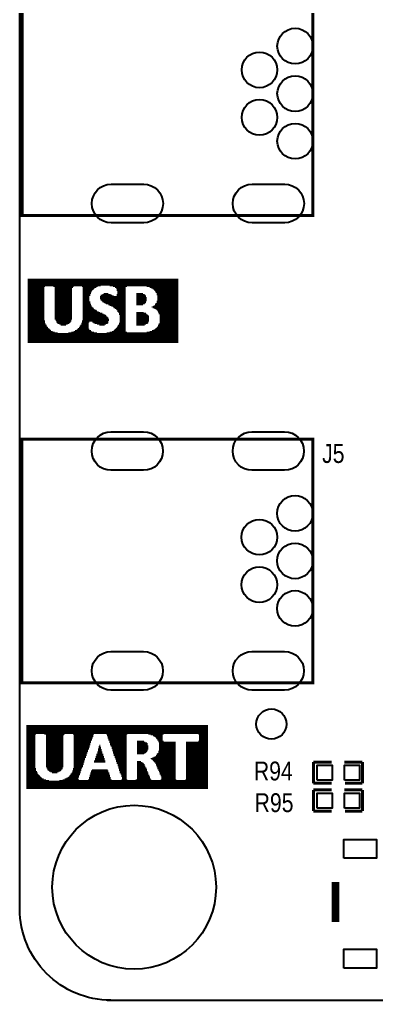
# Model space of a CAD drawing. Extents: x -16 to 114, y 9 to 99.
# Drawn here: x -16.2 to -4.18, y 9.2 to 42.22 of the extents above; entities that cross this region are included whole.
import ezdxf

# ---------------------------------------------------------------- set-up
doc = ezdxf.new("R2010")
doc.units = 0
for name, color, linetype in [('BG_OUTLINE', 7, 'CONTINUOUS'), ('MA_PEN3', 231, 'CONTINUOUS'), ('PG_SILKSCREEN_TOP', 120, 'CONTINUOUS'), ('PIN_TOP', 92, 'CONTINUOUS'), ('RD_SILKSCREEN_TOP', 1, 'CONTINUOUS')]:
    doc.layers.add(name, color=color, linetype=linetype)

msp = doc.modelspace()

# ---------------------------------------------------------------- linework, layer by layer
at = {"layer": 'BG_OUTLINE'}
msp.add_lwpolyline([(-13.1341, 99.1898), (110.731, 99.1898, -0.414216), (113.7971, 96.1238), (113.7999, 12.1768), (113.7971, 12.2634, -0.414229), (110.731, 9.1973), (-13.2283, 9.1973), (-13.1267, 9.205, -0.414216), (-16.1928, 12.271), (-16.2001, 96.1238, -0.414209)], format="xyb", close=True, dxfattribs=at)
at = {"layer": 'MA_PEN3', "const_width": 0.0254}
for points in [[(-15.9288, 33.4797), (-10.8488, 33.4797)], [(-15.9288, 33.4543), (-10.8488, 33.4543)], [(-15.9288, 33.4289), (-10.8488, 33.4289)], [(-15.9288, 33.4035), (-10.8488, 33.4035)], [(-15.9288, 33.3781), (-10.8488, 33.3781)], [(-15.9288, 33.3527), (-10.8488, 33.3527)], [(-15.9288, 33.3273), (-10.8488, 33.3273)], [(-15.9288, 33.3019), (-10.8488, 33.3019)], [(-15.9288, 33.2765), (-10.8488, 33.2765)], [(-15.9288, 33.2511), (-13.465, 33.2511)], [(-15.9288, 33.2257), (-15.3446, 33.2257)], [(-15.9288, 33.2003), (-15.37, 33.2003)], [(-15.9288, 33.1749), (-15.37, 33.1749)], [(-15.9288, 33.1495), (-15.37, 33.1495)], [(-15.9288, 33.1241), (-15.37, 33.1241)], [(-15.9288, 33.0987), (-15.37, 33.0987)], [(-15.9288, 33.0733), (-15.37, 33.0733)], [(-15.9288, 33.0479), (-15.37, 33.0479)], [(-15.9288, 33.0225), (-15.37, 33.0225)], [(-15.0652, 33.2257), (-14.3794, 33.2257)], [(-15.0144, 33.2003), (-14.4048, 33.2003)], [(-15.0144, 33.1749), (-14.4302, 33.1749)], [(-15.0144, 33.1495), (-14.4302, 33.1495)], [(-15.0144, 33.1241), (-14.4302, 33.1241)], [(-15.0144, 33.0987), (-14.4302, 33.0987)], [(-15.0144, 33.0733), (-14.4302, 33.0733)], [(-15.0144, 33.0479), (-14.4302, 33.0479)], [(-15.0144, 33.0225), (-14.4302, 33.0225)], [(-14.1, 33.2257), (-13.5666, 33.2257)], [(-14.0746, 33.2003), (-13.6174, 33.2003)], [(-14.0746, 33.1749), (-13.6682, 33.1749)], [(-14.0746, 33.1495), (-13.6936, 33.1495)], [(-14.0746, 33.1241), (-13.719, 33.1241)], [(-14.0746, 33.0987), (-13.7444, 33.0987)], [(-14.0746, 33.0733), (-13.7698, 33.0733)], [(-14.0746, 33.0479), (-13.7698, 33.0479)], [(-14.0746, 33.0225), (-13.7952, 33.0225)], [(-13.1602, 33.2511), (-10.8488, 33.2511)], [(-13.0586, 33.2257), (-12.576, 33.2257)], [(-12.9824, 33.2003), (-12.6268, 33.2003)], [(-12.957, 33.1749), (-12.6268, 33.1749)], [(-12.9316, 33.1495), (-12.6268, 33.1495)], [(-12.9316, 33.1241), (-12.6268, 33.1241)], [(-12.9316, 33.0987), (-12.6268, 33.0987)], [(-12.9062, 33.0733), (-12.6268, 33.0733)], [(-12.9062, 33.0479), (-12.6268, 33.0479)], [(-12.9062, 33.0225), (-12.6268, 33.0225)], [(-11.9156, 33.2257), (-10.8488, 33.2257)], [(-11.814, 33.2003), (-10.8488, 33.2003)], [(-11.7632, 33.1749), (-10.8488, 33.1749)], [(-11.7124, 33.1495), (-10.8488, 33.1495)], [(-11.687, 33.1241), (-10.8488, 33.1241)], [(-11.6616, 33.0987), (-10.8488, 33.0987)], [(-11.6362, 33.0733), (-10.8488, 33.0733)], [(-11.6108, 33.0479), (-10.8488, 33.0479)], [(-11.6108, 33.0225), (-10.8488, 33.0225)], [(-15.9288, 32.9971), (-15.37, 32.9971)], [(-15.9288, 32.9717), (-15.37, 32.9717)], [(-15.9288, 32.9463), (-15.37, 32.9463)], [(-15.9288, 32.9209), (-15.37, 32.9209)], [(-15.9288, 32.8955), (-15.37, 32.8955)], [(-15.9288, 32.8701), (-15.37, 32.8701)], [(-15.9288, 32.8447), (-15.37, 32.8447)], [(-15.9288, 32.8193), (-15.37, 32.8193)], [(-15.9288, 32.7939), (-15.37, 32.7939)], [(-15.9288, 32.7685), (-15.37, 32.7685)], [(-15.9288, 32.7431), (-15.37, 32.7431)], [(-15.9288, 32.7177), (-15.37, 32.7177)], [(-15.9288, 32.6923), (-15.37, 32.6923)], [(-15.0144, 32.9971), (-14.4302, 32.9971)], [(-15.0144, 32.9717), (-14.4302, 32.9717)], [(-15.0144, 32.9463), (-14.4302, 32.9463)], [(-15.0144, 32.9209), (-14.4302, 32.9209)], [(-15.0144, 32.8955), (-14.4302, 32.8955)], [(-15.0144, 32.8701), (-14.4302, 32.8701)], [(-15.0144, 32.8447), (-14.4302, 32.8447)], [(-15.0144, 32.8193), (-14.4302, 32.8193)], [(-15.0144, 32.7939), (-14.4302, 32.7939)], [(-15.0144, 32.7685), (-14.4302, 32.7685)], [(-15.0144, 32.7431), (-14.4302, 32.7431)], [(-15.0144, 32.7177), (-14.4302, 32.7177)], [(-15.0144, 32.6923), (-14.4302, 32.6923)], [(-14.0746, 32.9971), (-13.7952, 32.9971)], [(-14.0746, 32.9717), (-13.8206, 32.9717)], [(-14.0746, 32.9463), (-13.8206, 32.9463)], [(-14.0746, 32.9209), (-13.8206, 32.9209)], [(-14.0746, 32.8955), (-13.846, 32.8955)], [(-14.0746, 32.8701), (-13.846, 32.8701)], [(-14.0746, 32.8447), (-13.846, 32.8447)], [(-14.0746, 32.8193), (-13.846, 32.8193)], [(-14.0746, 32.7939), (-13.846, 32.7939)], [(-14.0746, 32.7685), (-13.846, 32.7685)], [(-14.0746, 32.7431), (-13.846, 32.7431)], [(-14.0746, 32.7177), (-13.8206, 32.7177)], [(-14.0746, 32.6923), (-13.8206, 32.6923)], [(-13.4904, 32.8955), (-12.6268, 32.8955)], [(-13.4904, 32.8701), (-12.6268, 32.8701)], [(-13.4904, 32.8447), (-12.6268, 32.8447)], [(-13.4904, 32.8193), (-12.6268, 32.8193)], [(-13.465, 32.9463), (-13.084, 32.9463)], [(-13.465, 32.9209), (-13.0332, 32.9209)], [(-13.465, 32.7939), (-12.6268, 32.7939)], [(-13.465, 32.7685), (-12.6268, 32.7685)], [(-13.4396, 32.7431), (-12.6268, 32.7431)], [(-13.4142, 32.9717), (-13.1348, 32.9717)], [(-13.4142, 32.7177), (-12.6268, 32.7177)], [(-13.3634, 32.9971), (-13.211, 32.9971)], [(-13.3634, 32.6923), (-12.6268, 32.6923)], [(-12.9316, 32.9717), (-12.6268, 32.9717)], [(-12.9316, 32.9463), (-12.6268, 32.9463)], [(-12.9316, 32.9209), (-12.6268, 32.9209)], [(-12.9062, 32.9971), (-12.6268, 32.9971)], [(-12.2712, 32.9971), (-12.0426, 32.9971)], [(-12.2712, 32.9717), (-11.9918, 32.9717)], [(-12.2712, 32.9463), (-11.9664, 32.9463)], [(-12.2712, 32.9209), (-11.941, 32.9209)], [(-12.2712, 32.8955), (-11.941, 32.8955)], [(-12.2712, 32.8701), (-11.9156, 32.8701)], [(-12.2712, 32.8447), (-11.9156, 32.8447)], [(-12.2712, 32.8193), (-11.9156, 32.8193)], [(-12.2712, 32.7939), (-11.9156, 32.7939)], [(-12.2712, 32.7685), (-11.9156, 32.7685)], [(-12.2712, 32.7431), (-11.9156, 32.7431)], [(-12.2712, 32.7177), (-11.941, 32.7177)], [(-12.2712, 32.6923), (-11.941, 32.6923)], [(-11.5854, 32.9971), (-10.8488, 32.9971)], [(-11.5854, 32.9717), (-10.8488, 32.9717)], [(-11.5854, 32.9463), (-10.8488, 32.9463)], [(-11.5854, 32.7431), (-10.8488, 32.7431)], [(-11.5854, 32.7177), (-10.8488, 32.7177)], [(-11.5854, 32.6923), (-10.8488, 32.6923)], [(-11.56, 32.9209), (-10.8488, 32.9209)], [(-11.56, 32.8955), (-10.8488, 32.8955)], [(-11.56, 32.8701), (-10.8488, 32.8701)], [(-11.56, 32.8447), (-10.8488, 32.8447)], [(-11.56, 32.8193), (-10.8488, 32.8193)], [(-11.56, 32.7939), (-10.8488, 32.7939)], [(-11.56, 32.7685), (-10.8488, 32.7685)], [(-15.9288, 32.6669), (-15.37, 32.6669)], [(-15.9288, 32.6415), (-15.37, 32.6415)], [(-15.9288, 32.6161), (-15.37, 32.6161)], [(-15.9288, 32.5907), (-15.37, 32.5907)], [(-15.9288, 32.5653), (-15.37, 32.5653)], [(-15.9288, 32.5399), (-15.37, 32.5399)], [(-15.9288, 32.5145), (-15.37, 32.5145)], [(-15.9288, 32.4891), (-15.37, 32.4891)], [(-15.9288, 32.4637), (-15.37, 32.4637)], [(-15.9288, 32.4383), (-15.37, 32.4383)], [(-15.9288, 32.4129), (-15.37, 32.4129)], [(-15.9288, 32.3875), (-15.37, 32.3875)], [(-15.9288, 32.3621), (-15.37, 32.3621)], [(-15.0144, 32.6669), (-14.4302, 32.6669)], [(-15.0144, 32.6415), (-14.4302, 32.6415)], [(-15.0144, 32.6161), (-14.4302, 32.6161)], [(-15.0144, 32.5907), (-14.4302, 32.5907)], [(-15.0144, 32.5653), (-14.4302, 32.5653)], [(-15.0144, 32.5399), (-14.4302, 32.5399)], [(-15.0144, 32.5145), (-14.4302, 32.5145)], [(-15.0144, 32.4891), (-14.4302, 32.4891)], [(-15.0144, 32.4637), (-14.4302, 32.4637)], [(-15.0144, 32.4383), (-14.4302, 32.4383)], [(-15.0144, 32.4129), (-14.4302, 32.4129)], [(-15.0144, 32.3875), (-14.4302, 32.3875)], [(-15.0144, 32.3621), (-14.4302, 32.3621)], [(-14.0746, 32.6669), (-13.8206, 32.6669)], [(-14.0746, 32.6415), (-13.7952, 32.6415)], [(-14.0746, 32.6161), (-13.7952, 32.6161)], [(-14.0746, 32.5907), (-13.7698, 32.5907)], [(-14.0746, 32.5653), (-13.7698, 32.5653)], [(-14.0746, 32.5399), (-13.7444, 32.5399)], [(-14.0746, 32.5145), (-13.719, 32.5145)], [(-14.0746, 32.4891), (-13.6936, 32.4891)], [(-14.0746, 32.4637), (-13.6682, 32.4637)], [(-14.0746, 32.4383), (-13.6174, 32.4383)], [(-14.0746, 32.4129), (-13.592, 32.4129)], [(-14.0746, 32.3875), (-13.5412, 32.3875)], [(-14.0746, 32.3621), (-13.4904, 32.3621)], [(-13.338, 32.6669), (-12.6268, 32.6669)], [(-13.2872, 32.6415), (-12.6268, 32.6415)], [(-13.211, 32.6161), (-12.6268, 32.6161)], [(-13.1602, 32.5907), (-12.6268, 32.5907)], [(-13.1094, 32.5653), (-12.6268, 32.5653)], [(-13.0586, 32.5399), (-12.6268, 32.5399)], [(-13.0332, 32.5145), (-12.6268, 32.5145)], [(-12.9824, 32.4891), (-12.6268, 32.4891)], [(-12.957, 32.4637), (-12.6268, 32.4637)], [(-12.9316, 32.4383), (-12.6268, 32.4383)], [(-12.9062, 32.4129), (-12.6268, 32.4129)], [(-12.9062, 32.3875), (-12.6268, 32.3875)], [(-12.8808, 32.3621), (-12.6268, 32.3621)], [(-12.2712, 32.6669), (-11.9664, 32.6669)], [(-12.2712, 32.6415), (-11.9918, 32.6415)], [(-12.2712, 32.6161), (-12.0426, 32.6161)], [(-12.2712, 32.3621), (-12.0172, 32.3621)], [(-11.7632, 32.5399), (-10.8488, 32.5399)], [(-11.7124, 32.5653), (-10.8488, 32.5653)], [(-11.7124, 32.5145), (-10.8488, 32.5145)], [(-11.687, 32.5907), (-10.8488, 32.5907)], [(-11.6616, 32.4891), (-10.8488, 32.4891)], [(-11.6362, 32.6415), (-10.8488, 32.6415)], [(-11.6362, 32.6161), (-10.8488, 32.6161)], [(-11.6108, 32.6669), (-10.8488, 32.6669)], [(-11.6108, 32.4637), (-10.8488, 32.4637)], [(-11.5854, 32.4383), (-10.8488, 32.4383)], [(-11.56, 32.4129), (-10.8488, 32.4129)], [(-11.5346, 32.3875), (-10.8488, 32.3875)], [(-11.5346, 32.3621), (-10.8488, 32.3621)], [(-15.9288, 32.3367), (-15.37, 32.3367)], [(-15.9288, 32.3113), (-15.37, 32.3113)], [(-15.9288, 32.2859), (-15.37, 32.2859)], [(-15.9288, 32.2605), (-15.37, 32.2605)], [(-15.9288, 32.2351), (-15.37, 32.2351)], [(-15.9288, 32.2097), (-15.37, 32.2097)], [(-15.9288, 32.1843), (-15.37, 32.1843)], [(-15.9288, 32.1589), (-15.37, 32.1589)], [(-15.9288, 32.1335), (-15.37, 32.1335)], [(-15.9288, 32.1081), (-15.37, 32.1081)], [(-15.9288, 32.0827), (-15.3446, 32.0827)], [(-15.9288, 32.0573), (-15.3446, 32.0573)], [(-15.9288, 32.0319), (-15.3446, 32.0319)], [(-15.0144, 32.3367), (-14.4302, 32.3367)], [(-15.0144, 32.3113), (-14.4302, 32.3113)], [(-15.0144, 32.2859), (-14.4302, 32.2859)], [(-15.0144, 32.2605), (-14.4302, 32.2605)], [(-15.0144, 32.2351), (-14.4302, 32.2351)], [(-15.0144, 32.2097), (-14.4302, 32.2097)], [(-15.0144, 32.1843), (-14.4302, 32.1843)], [(-15.0144, 32.1589), (-14.4302, 32.1589)], [(-15.0144, 32.1335), (-14.4302, 32.1335)], [(-14.989, 32.1081), (-14.4556, 32.1081)], [(-14.989, 32.0827), (-14.4556, 32.0827)], [(-14.9636, 32.0573), (-14.4556, 32.0573)], [(-14.9636, 32.0319), (-14.481, 32.0319)], [(-14.1, 32.0827), (-13.1856, 32.0827)], [(-14.1, 32.0573), (-13.211, 32.0573)], [(-14.1, 32.0319), (-13.846, 32.0319)], [(-14.0746, 32.3367), (-13.4142, 32.3367)], [(-14.0746, 32.3113), (-13.3634, 32.3113)], [(-14.0746, 32.2859), (-13.3126, 32.2859)], [(-14.0746, 32.2605), (-13.2872, 32.2605)], [(-14.0746, 32.2351), (-13.2618, 32.2351)], [(-14.0746, 32.2097), (-13.2364, 32.2097)], [(-14.0746, 32.1843), (-13.211, 32.1843)], [(-14.0746, 32.1589), (-13.211, 32.1589)], [(-14.0746, 32.1335), (-13.1856, 32.1335)], [(-14.0746, 32.1081), (-13.1856, 32.1081)], [(-13.7444, 32.0319), (-13.211, 32.0319)], [(-12.8554, 32.3367), (-12.6268, 32.3367)], [(-12.8554, 32.3113), (-12.6268, 32.3113)], [(-12.8554, 32.2859), (-12.6268, 32.2859)], [(-12.83, 32.2605), (-12.6268, 32.2605)], [(-12.83, 32.2351), (-12.6268, 32.2351)], [(-12.83, 32.2097), (-12.6268, 32.2097)], [(-12.83, 32.1843), (-12.6268, 32.1843)], [(-12.83, 32.1589), (-12.6268, 32.1589)], [(-12.83, 32.1335), (-12.6268, 32.1335)], [(-12.83, 32.1081), (-12.6268, 32.1081)], [(-12.83, 32.0827), (-12.6268, 32.0827)], [(-12.83, 32.0573), (-12.6268, 32.0573)], [(-12.83, 32.0319), (-12.6268, 32.0319)], [(-12.2712, 32.3367), (-11.941, 32.3367)], [(-12.2712, 32.3113), (-11.9156, 32.3113)], [(-12.2712, 32.2859), (-11.8902, 32.2859)], [(-12.2712, 32.2605), (-11.8648, 32.2605)], [(-12.2712, 32.2351), (-11.8394, 32.2351)], [(-12.2712, 32.2097), (-11.8394, 32.2097)], [(-12.2712, 32.1843), (-11.8394, 32.1843)], [(-12.2712, 32.1589), (-11.8394, 32.1589)], [(-12.2712, 32.1335), (-11.8394, 32.1335)], [(-12.2712, 32.1081), (-11.8394, 32.1081)], [(-12.2712, 32.0827), (-11.8394, 32.0827)], [(-12.2712, 32.0573), (-11.8394, 32.0573)], [(-12.2712, 32.0319), (-11.8648, 32.0319)], [(-11.5092, 32.3367), (-10.8488, 32.3367)], [(-11.5092, 32.3113), (-10.8488, 32.3113)], [(-11.4838, 32.2859), (-10.8488, 32.2859)], [(-11.4838, 32.2605), (-10.8488, 32.2605)], [(-11.4838, 32.2351), (-10.8488, 32.2351)], [(-11.4838, 32.2097), (-10.8488, 32.2097)], [(-11.4838, 32.1843), (-10.8488, 32.1843)], [(-11.4838, 32.1589), (-10.8488, 32.1589)], [(-11.4838, 32.1335), (-10.8488, 32.1335)], [(-11.4838, 32.1081), (-10.8488, 32.1081)], [(-11.4838, 32.0827), (-10.8488, 32.0827)], [(-11.4838, 32.0573), (-10.8488, 32.0573)], [(-11.4838, 32.0319), (-10.8488, 32.0319)], [(-15.9288, 32.0065), (-15.3446, 32.0065)], [(-15.9288, 31.9811), (-15.3192, 31.9811)], [(-15.9288, 31.9557), (-15.3192, 31.9557)], [(-15.9288, 31.9303), (-15.2938, 31.9303)], [(-15.9288, 31.9049), (-15.2938, 31.9049)], [(-15.9288, 31.8795), (-15.2684, 31.8795)], [(-15.9288, 31.8541), (-15.243, 31.8541)], [(-15.9288, 31.8287), (-15.2176, 31.8287)], [(-15.9288, 31.8033), (-15.1922, 31.8033)], [(-15.9288, 31.7779), (-15.1668, 31.7779)], [(-15.9288, 31.7525), (-15.1414, 31.7525)], [(-15.9288, 31.7271), (-15.0906, 31.7271)], [(-15.9288, 31.7017), (-15.0144, 31.7017)], [(-14.9382, 32.0065), (-14.5064, 32.0065)], [(-14.9128, 31.9811), (-14.5318, 31.9811)], [(-14.862, 31.9557), (-14.5826, 31.9557)], [(-14.8112, 31.9303), (-14.6334, 31.9303)], [(-14.4556, 31.7017), (-13.6936, 31.7017)], [(-14.3794, 31.7271), (-13.7698, 31.7271)], [(-14.3286, 31.7525), (-13.7952, 31.7525)], [(-14.2778, 31.7779), (-13.846, 31.7779)], [(-14.2524, 31.8033), (-13.846, 31.8033)], [(-14.227, 31.8287), (-13.8714, 31.8287)], [(-14.2016, 31.8541), (-13.8714, 31.8541)], [(-14.1762, 31.9049), (-13.8714, 31.9049)], [(-14.1762, 31.8795), (-13.8714, 31.8795)], [(-14.1508, 31.9303), (-13.8714, 31.9303)], [(-14.1254, 32.0065), (-13.8714, 32.0065)], [(-14.1254, 31.9811), (-13.8714, 31.9811)], [(-14.1254, 31.9557), (-13.8714, 31.9557)], [(-13.719, 32.0065), (-13.211, 32.0065)], [(-13.6682, 31.9811), (-13.2364, 31.9811)], [(-13.592, 31.9557), (-13.2872, 31.9557)], [(-13.5158, 31.9303), (-13.338, 31.9303)], [(-13.1602, 31.7017), (-12.576, 31.7017)], [(-13.084, 31.7271), (-12.6268, 31.7271)], [(-13.0332, 31.7525), (-12.6268, 31.7525)], [(-13.0078, 31.7779), (-12.6268, 31.7779)], [(-12.9824, 31.8033), (-12.6268, 31.8033)], [(-12.957, 31.8287), (-12.6268, 31.8287)], [(-12.9316, 31.8541), (-12.6268, 31.8541)], [(-12.9062, 31.9049), (-12.6268, 31.9049)], [(-12.9062, 31.8795), (-12.6268, 31.8795)], [(-12.8808, 31.9303), (-12.6268, 31.9303)], [(-12.8554, 32.0065), (-12.6268, 32.0065)], [(-12.8554, 31.9811), (-12.6268, 31.9811)], [(-12.8554, 31.9557), (-12.6268, 31.9557)], [(-12.2712, 32.0065), (-11.8648, 32.0065)], [(-12.2712, 31.9811), (-11.8902, 31.9811)], [(-12.2712, 31.9557), (-11.941, 31.9557)], [(-12.2712, 31.9303), (-11.9918, 31.9303)], [(-11.9156, 31.7017), (-10.8488, 31.7017)], [(-11.814, 31.7271), (-10.8488, 31.7271)], [(-11.7378, 31.7525), (-10.8488, 31.7525)], [(-11.687, 31.7779), (-10.8488, 31.7779)], [(-11.6362, 31.8033), (-10.8488, 31.8033)], [(-11.6108, 31.8287), (-10.8488, 31.8287)], [(-11.5854, 31.8541), (-10.8488, 31.8541)], [(-11.56, 31.8795), (-10.8488, 31.8795)], [(-11.5346, 31.9303), (-10.8488, 31.9303)], [(-11.5346, 31.9049), (-10.8488, 31.9049)], [(-11.5092, 31.9811), (-10.8488, 31.9811)], [(-11.5092, 31.9557), (-10.8488, 31.9557)], [(-11.4838, 32.0065), (-10.8488, 32.0065)], [(-15.9288, 31.6763), (-14.9128, 31.6763)], [(-15.9288, 31.6509), (-10.8488, 31.6509)], [(-15.9288, 31.6255), (-10.8488, 31.6255)], [(-15.9288, 31.6001), (-10.8488, 31.6001)], [(-15.9288, 31.5747), (-10.8488, 31.5747)], [(-15.9288, 31.5493), (-10.8488, 31.5493)], [(-15.9288, 31.5239), (-10.8488, 31.5239)], [(-15.9288, 31.4985), (-10.8488, 31.4985)], [(-15.9288, 31.4731), (-10.8488, 31.4731)], [(-15.9288, 31.4477), (-10.8488, 31.4477)], [(-15.9288, 31.4223), (-10.8488, 31.4223)], [(-15.9288, 31.3969), (-10.8488, 31.3969)], [(-15.9288, 31.3715), (-10.8488, 31.3715)], [(-14.5572, 31.6763), (-13.592, 31.6763)], [(-13.2618, 31.6763), (-10.8488, 31.6763)], [(-15.9288, 31.3461), (-10.8488, 31.3461)], [(-15.9738, 18.4592), (-9.8524, 18.4592)], [(-15.9738, 18.4338), (-9.8524, 18.4338)], [(-15.9738, 18.4084), (-9.8524, 18.4084)], [(-15.9738, 18.383), (-9.8524, 18.383)], [(-15.9738, 18.3576), (-9.8524, 18.3576)], [(-15.9738, 18.3322), (-9.8524, 18.3322)], [(-15.9738, 18.3068), (-9.8524, 18.3068)], [(-15.9738, 18.2814), (-9.8524, 18.2814)], [(-15.9738, 18.256), (-9.8524, 18.256)], [(-15.9738, 18.2306), (-9.8524, 18.2306)], [(-15.9738, 18.2052), (-9.8524, 18.2052)], [(-15.9738, 18.1798), (-9.8524, 18.1798)], [(-15.9738, 18.1544), (-15.6436, 18.1544)], [(-15.3642, 18.1544), (-14.6784, 18.1544)], [(-14.399, 18.1544), (-13.6878, 18.1544)], [(-13.2814, 18.1544), (-12.5702, 18.1544)], [(-11.859, 18.1544), (-11.351, 18.1544)], [(-10.1826, 18.1544), (-9.8524, 18.1544)], [(-15.9738, 18.129), (-15.669, 18.129)], [(-15.9738, 18.1036), (-15.669, 18.1036)], [(-15.9738, 18.0782), (-15.669, 18.0782)], [(-15.9738, 18.0528), (-15.669, 18.0528)], [(-15.9738, 18.0274), (-15.669, 18.0274)], [(-15.9738, 18.002), (-15.669, 18.002)], [(-15.9738, 17.9766), (-15.669, 17.9766)], [(-15.9738, 17.9512), (-15.669, 17.9512)], [(-15.9738, 17.9258), (-15.669, 17.9258)], [(-15.9738, 17.9004), (-15.669, 17.9004)], [(-15.9738, 17.875), (-15.669, 17.875)], [(-15.9738, 17.8496), (-15.669, 17.8496)], [(-15.9738, 17.8242), (-15.669, 17.8242)], [(-15.3134, 18.129), (-14.7038, 18.129)], [(-15.3134, 18.1036), (-14.7292, 18.1036)], [(-15.3134, 18.0782), (-14.7292, 18.0782)], [(-15.3134, 18.0528), (-14.7292, 18.0528)], [(-15.3134, 18.0274), (-14.7292, 18.0274)], [(-15.3134, 18.002), (-14.7292, 18.002)], [(-15.3134, 17.9766), (-14.7292, 17.9766)], [(-15.3134, 17.9512), (-14.7292, 17.9512)], [(-15.3134, 17.9258), (-14.7292, 17.9258)], [(-15.3134, 17.9004), (-14.7292, 17.9004)], [(-15.3134, 17.875), (-14.7292, 17.875)], [(-15.3134, 17.8496), (-14.7292, 17.8496)], [(-15.3134, 17.8242), (-14.7292, 17.8242)], [(-14.3736, 18.129), (-13.7132, 18.129)], [(-14.3736, 18.1036), (-13.7132, 18.1036)], [(-14.3736, 18.0782), (-13.7132, 18.0782)], [(-14.3736, 18.0528), (-13.7386, 18.0528)], [(-14.3736, 18.0274), (-13.7386, 18.0274)], [(-14.3736, 18.002), (-13.764, 18.002)], [(-14.3736, 17.9766), (-13.764, 17.9766)], [(-14.3736, 17.9512), (-13.764, 17.9512)], [(-14.3736, 17.9258), (-13.7894, 17.9258)], [(-14.3736, 17.9004), (-13.7894, 17.9004)], [(-14.3736, 17.875), (-13.7894, 17.875)], [(-14.3736, 17.8496), (-13.8148, 17.8496)], [(-14.3736, 17.8242), (-13.8148, 17.8242)], [(-13.256, 18.129), (-12.5956, 18.129)], [(-13.256, 18.1036), (-12.5956, 18.1036)], [(-13.2306, 18.0782), (-12.5956, 18.0782)], [(-13.2306, 18.0528), (-12.5956, 18.0528)], [(-13.2306, 18.0274), (-12.5956, 18.0274)], [(-13.2052, 18.002), (-12.5956, 18.002)], [(-13.2052, 17.9766), (-12.5956, 17.9766)], [(-13.2052, 17.9512), (-12.5956, 17.9512)], [(-13.1798, 17.9258), (-12.5956, 17.9258)], [(-13.1798, 17.9004), (-12.5956, 17.9004)], [(-13.1798, 17.875), (-12.5956, 17.875)], [(-13.1544, 17.8496), (-12.5956, 17.8496)], [(-13.1544, 17.8242), (-12.5956, 17.8242)], [(-12.24, 17.9258), (-12.0114, 17.9258)], [(-12.24, 17.9004), (-11.9606, 17.9004)], [(-12.24, 17.875), (-11.9098, 17.875)], [(-12.24, 17.8496), (-11.8844, 17.8496)], [(-12.24, 17.8242), (-11.8844, 17.8242)], [(-11.7828, 18.129), (-11.3764, 18.129)], [(-11.7066, 18.1036), (-11.3764, 18.1036)], [(-11.6558, 18.0782), (-11.3764, 18.0782)], [(-11.6304, 18.0528), (-11.3764, 18.0528)], [(-11.605, 18.0274), (-11.3764, 18.0274)], [(-11.5796, 18.002), (-11.3764, 18.002)], [(-11.5542, 17.9766), (-11.3764, 17.9766)], [(-11.5542, 17.9512), (-11.3764, 17.9512)], [(-11.5288, 17.9258), (-11.351, 17.9258)], [(-11.5288, 17.9004), (-10.9446, 17.9004)], [(-11.5034, 17.875), (-10.9446, 17.875)], [(-11.5034, 17.8496), (-10.9446, 17.8496)], [(-11.5034, 17.8242), (-10.9446, 17.8242)], [(-10.589, 17.9004), (-9.8524, 17.9004)], [(-10.589, 17.875), (-9.8524, 17.875)], [(-10.589, 17.8496), (-9.8524, 17.8496)], [(-10.589, 17.8242), (-9.8524, 17.8242)], [(-10.1826, 17.9258), (-9.8524, 17.9258)], [(-10.1572, 18.129), (-9.8524, 18.129)], [(-10.1572, 18.1036), (-9.8524, 18.1036)], [(-10.1572, 18.0782), (-9.8524, 18.0782)], [(-10.1572, 18.0528), (-9.8524, 18.0528)], [(-10.1572, 18.0274), (-9.8524, 18.0274)], [(-10.1572, 18.002), (-9.8524, 18.002)], [(-10.1572, 17.9766), (-9.8524, 17.9766)], [(-10.1572, 17.9512), (-9.8524, 17.9512)], [(-15.9738, 17.7988), (-15.669, 17.7988)], [(-15.9738, 17.7734), (-15.669, 17.7734)], [(-15.9738, 17.748), (-15.669, 17.748)], [(-15.9738, 17.7226), (-15.669, 17.7226)], [(-15.9738, 17.6972), (-15.669, 17.6972)], [(-15.9738, 17.6718), (-15.669, 17.6718)], [(-15.9738, 17.6464), (-15.669, 17.6464)], [(-15.9738, 17.621), (-15.669, 17.621)], [(-15.9738, 17.5956), (-15.669, 17.5956)], [(-15.9738, 17.5702), (-15.669, 17.5702)], [(-15.9738, 17.5448), (-15.669, 17.5448)], [(-15.9738, 17.5194), (-15.669, 17.5194)], [(-15.9738, 17.494), (-15.669, 17.494)], [(-15.3134, 17.7988), (-14.7292, 17.7988)], [(-15.3134, 17.7734), (-14.7292, 17.7734)], [(-15.3134, 17.748), (-14.7292, 17.748)], [(-15.3134, 17.7226), (-14.7292, 17.7226)], [(-15.3134, 17.6972), (-14.7292, 17.6972)], [(-15.3134, 17.6718), (-14.7292, 17.6718)], [(-15.3134, 17.6464), (-14.7292, 17.6464)], [(-15.3134, 17.621), (-14.7292, 17.621)], [(-15.3134, 17.5956), (-14.7292, 17.5956)], [(-15.3134, 17.5702), (-14.7292, 17.5702)], [(-15.3134, 17.5448), (-14.7292, 17.5448)], [(-15.3134, 17.5194), (-14.7292, 17.5194)], [(-15.3134, 17.494), (-14.7292, 17.494)], [(-14.3736, 17.7988), (-13.8148, 17.7988)], [(-14.3736, 17.7734), (-13.8402, 17.7734)], [(-14.3736, 17.748), (-13.8402, 17.748)], [(-14.3736, 17.7226), (-13.8402, 17.7226)], [(-14.3736, 17.6972), (-13.8656, 17.6972)], [(-14.3736, 17.6718), (-13.8656, 17.6718)], [(-14.3736, 17.6464), (-13.8656, 17.6464)], [(-14.3736, 17.621), (-13.891, 17.621)], [(-14.3736, 17.5956), (-13.891, 17.5956)], [(-14.3736, 17.5702), (-13.891, 17.5702)], [(-14.3736, 17.5448), (-13.9164, 17.5448)], [(-14.3736, 17.5194), (-13.9164, 17.5194)], [(-14.3736, 17.494), (-13.9418, 17.494)], [(-13.6116, 17.494), (-13.383, 17.494)], [(-13.5862, 17.5702), (-13.4084, 17.5702)], [(-13.5862, 17.5448), (-13.4084, 17.5448)], [(-13.5862, 17.5194), (-13.4084, 17.5194)], [(-13.5608, 17.6718), (-13.4592, 17.6718)], [(-13.5608, 17.6464), (-13.4338, 17.6464)], [(-13.5608, 17.621), (-13.4338, 17.621)], [(-13.5608, 17.5956), (-13.4338, 17.5956)], [(-13.5354, 17.748), (-13.4846, 17.748)], [(-13.5354, 17.7226), (-13.4592, 17.7226)], [(-13.5354, 17.6972), (-13.4592, 17.6972)], [(-13.51, 17.7988), (-13.4846, 17.7988)], [(-13.51, 17.7734), (-13.4846, 17.7734)], [(-13.1544, 17.7988), (-12.5956, 17.7988)], [(-13.129, 17.7734), (-12.5956, 17.7734)], [(-13.129, 17.748), (-12.5956, 17.748)], [(-13.1036, 17.7226), (-12.5956, 17.7226)], [(-13.1036, 17.6972), (-12.5956, 17.6972)], [(-13.1036, 17.6718), (-12.5956, 17.6718)], [(-13.0782, 17.6464), (-12.5956, 17.6464)], [(-13.0782, 17.621), (-12.5956, 17.621)], [(-13.0782, 17.5956), (-12.5956, 17.5956)], [(-13.0528, 17.5702), (-12.5956, 17.5702)], [(-13.0528, 17.5448), (-12.5956, 17.5448)], [(-13.0528, 17.5194), (-12.5956, 17.5194)], [(-13.0274, 17.494), (-12.5956, 17.494)], [(-12.24, 17.7988), (-11.8844, 17.7988)], [(-12.24, 17.7734), (-11.859, 17.7734)], [(-12.24, 17.748), (-11.859, 17.748)], [(-12.24, 17.7226), (-11.859, 17.7226)], [(-12.24, 17.6972), (-11.859, 17.6972)], [(-12.24, 17.6718), (-11.859, 17.6718)], [(-12.24, 17.6464), (-11.859, 17.6464)], [(-12.24, 17.621), (-11.8844, 17.621)], [(-12.24, 17.5956), (-11.8844, 17.5956)], [(-12.24, 17.5702), (-11.9098, 17.5702)], [(-12.24, 17.5448), (-11.9352, 17.5448)], [(-12.24, 17.5194), (-11.9606, 17.5194)], [(-12.24, 17.494), (-12.0114, 17.494)], [(-11.5796, 17.494), (-10.9446, 17.494)], [(-11.5542, 17.5194), (-10.9446, 17.5194)], [(-11.5288, 17.5956), (-10.9446, 17.5956)], [(-11.5288, 17.5702), (-10.9446, 17.5702)], [(-11.5288, 17.5448), (-10.9446, 17.5448)], [(-11.5034, 17.7988), (-10.9446, 17.7988)], [(-11.5034, 17.7734), (-10.9446, 17.7734)], [(-11.5034, 17.748), (-10.9446, 17.748)], [(-11.5034, 17.7226), (-10.9446, 17.7226)], [(-11.5034, 17.6972), (-10.9446, 17.6972)], [(-11.5034, 17.6718), (-10.9446, 17.6718)], [(-11.5034, 17.6464), (-10.9446, 17.6464)], [(-11.5034, 17.621), (-10.9446, 17.621)], [(-10.589, 17.7988), (-9.8524, 17.7988)], [(-10.589, 17.7734), (-9.8524, 17.7734)], [(-10.589, 17.748), (-9.8524, 17.748)], [(-10.589, 17.7226), (-9.8524, 17.7226)], [(-10.589, 17.6972), (-9.8524, 17.6972)], [(-10.589, 17.6718), (-9.8524, 17.6718)], [(-10.589, 17.6464), (-9.8524, 17.6464)], [(-10.589, 17.621), (-9.8524, 17.621)], [(-10.589, 17.5956), (-9.8524, 17.5956)], [(-10.589, 17.5702), (-9.8524, 17.5702)], [(-10.589, 17.5448), (-9.8524, 17.5448)], [(-10.589, 17.5194), (-9.8524, 17.5194)], [(-10.589, 17.494), (-9.8524, 17.494)], [(-15.9738, 17.4686), (-15.669, 17.4686)], [(-15.9738, 17.4432), (-15.669, 17.4432)], [(-15.9738, 17.4178), (-15.669, 17.4178)], [(-15.9738, 17.3924), (-15.669, 17.3924)], [(-15.9738, 17.367), (-15.669, 17.367)], [(-15.9738, 17.3416), (-15.669, 17.3416)], [(-15.9738, 17.3162), (-15.669, 17.3162)], [(-15.9738, 17.2908), (-15.669, 17.2908)], [(-15.9738, 17.2654), (-15.669, 17.2654)], [(-15.9738, 17.24), (-15.669, 17.24)], [(-15.9738, 17.2146), (-15.669, 17.2146)], [(-15.9738, 17.1892), (-15.669, 17.1892)], [(-15.9738, 17.1638), (-15.669, 17.1638)], [(-15.3134, 17.4686), (-14.7292, 17.4686)], [(-15.3134, 17.4432), (-14.7292, 17.4432)], [(-15.3134, 17.4178), (-14.7292, 17.4178)], [(-15.3134, 17.3924), (-14.7292, 17.3924)], [(-15.3134, 17.367), (-14.7292, 17.367)], [(-15.3134, 17.3416), (-14.7292, 17.3416)], [(-15.3134, 17.3162), (-14.7292, 17.3162)], [(-15.3134, 17.2908), (-14.7292, 17.2908)], [(-15.3134, 17.2654), (-14.7292, 17.2654)], [(-15.3134, 17.24), (-14.7292, 17.24)], [(-15.3134, 17.2146), (-14.7292, 17.2146)], [(-15.3134, 17.1892), (-14.7292, 17.1892)], [(-15.3134, 17.1638), (-14.7292, 17.1638)], [(-14.3736, 17.4686), (-13.9418, 17.4686)], [(-14.3736, 17.4432), (-13.9418, 17.4432)], [(-14.3736, 17.4178), (-13.9672, 17.4178)], [(-14.3736, 17.3924), (-13.9672, 17.3924)], [(-14.3736, 17.367), (-13.9672, 17.367)], [(-14.3736, 17.3416), (-13.9926, 17.3416)], [(-14.3736, 17.3162), (-13.9926, 17.3162)], [(-14.3736, 17.2908), (-13.9926, 17.2908)], [(-14.3736, 17.2654), (-14.018, 17.2654)], [(-14.3736, 17.24), (-14.018, 17.24)], [(-14.3736, 17.2146), (-14.018, 17.2146)], [(-14.3736, 17.1892), (-14.0434, 17.1892)], [(-14.3736, 17.1638), (-14.0434, 17.1638)], [(-13.6878, 17.2654), (-13.3068, 17.2654)], [(-13.6878, 17.24), (-13.3068, 17.24)], [(-13.6878, 17.2146), (-13.3068, 17.2146)], [(-13.6624, 17.3416), (-13.3322, 17.3416)], [(-13.6624, 17.3162), (-13.3322, 17.3162)], [(-13.6624, 17.2908), (-13.3322, 17.2908)], [(-13.637, 17.4178), (-13.3576, 17.4178)], [(-13.637, 17.3924), (-13.3576, 17.3924)], [(-13.637, 17.367), (-13.3576, 17.367)], [(-13.6116, 17.4686), (-13.383, 17.4686)], [(-13.6116, 17.4432), (-13.383, 17.4432)], [(-13.0274, 17.4686), (-12.5956, 17.4686)], [(-13.0274, 17.4432), (-12.5956, 17.4432)], [(-13.002, 17.4178), (-12.5956, 17.4178)], [(-13.002, 17.3924), (-12.5956, 17.3924)], [(-13.002, 17.367), (-12.5956, 17.367)], [(-12.9766, 17.3416), (-12.5956, 17.3416)], [(-12.9766, 17.3162), (-12.5956, 17.3162)], [(-12.9512, 17.2908), (-12.5956, 17.2908)], [(-12.9512, 17.2654), (-12.5956, 17.2654)], [(-12.9512, 17.24), (-12.5956, 17.24)], [(-12.9258, 17.2146), (-12.5956, 17.2146)], [(-12.9258, 17.1892), (-12.5956, 17.1892)], [(-12.9258, 17.1638), (-12.5956, 17.1638)], [(-12.24, 17.24), (-12.113, 17.24)], [(-12.24, 17.2146), (-12.0622, 17.2146)], [(-12.24, 17.1892), (-12.0368, 17.1892)], [(-12.24, 17.1638), (-12.0114, 17.1638)], [(-11.7828, 17.3416), (-10.9446, 17.3416)], [(-11.7574, 17.3162), (-10.9446, 17.3162)], [(-11.732, 17.367), (-10.9446, 17.367)], [(-11.732, 17.2908), (-10.9446, 17.2908)], [(-11.7066, 17.2654), (-10.9446, 17.2654)], [(-11.6812, 17.3924), (-10.9446, 17.3924)], [(-11.6812, 17.24), (-10.9446, 17.24)], [(-11.6558, 17.2146), (-10.9446, 17.2146)], [(-11.6304, 17.4178), (-10.9446, 17.4178)], [(-11.6304, 17.1892), (-10.9446, 17.1892)], [(-11.6304, 17.1638), (-10.9446, 17.1638)], [(-11.605, 17.4432), (-10.9446, 17.4432)], [(-11.5796, 17.4686), (-10.9446, 17.4686)], [(-10.589, 17.4686), (-9.8524, 17.4686)], [(-10.589, 17.4432), (-9.8524, 17.4432)], [(-10.589, 17.4178), (-9.8524, 17.4178)], [(-10.589, 17.3924), (-9.8524, 17.3924)], [(-10.589, 17.367), (-9.8524, 17.367)], [(-10.589, 17.3416), (-9.8524, 17.3416)], [(-10.589, 17.3162), (-9.8524, 17.3162)], [(-10.589, 17.2908), (-9.8524, 17.2908)], [(-10.589, 17.2654), (-9.8524, 17.2654)], [(-10.589, 17.24), (-9.8524, 17.24)], [(-10.589, 17.2146), (-9.8524, 17.2146)], [(-10.589, 17.1892), (-9.8524, 17.1892)], [(-10.589, 17.1638), (-9.8524, 17.1638)], [(-15.9738, 17.1384), (-15.669, 17.1384)], [(-15.9738, 17.113), (-15.669, 17.113)], [(-15.9738, 17.0876), (-15.669, 17.0876)], [(-15.9738, 17.0622), (-15.669, 17.0622)], [(-15.9738, 17.0368), (-15.669, 17.0368)], [(-15.9738, 17.0114), (-15.6436, 17.0114)], [(-15.9738, 16.986), (-15.6436, 16.986)], [(-15.9738, 16.9606), (-15.6436, 16.9606)], [(-15.9738, 16.9352), (-15.6436, 16.9352)], [(-15.9738, 16.9098), (-15.6182, 16.9098)], [(-15.9738, 16.8844), (-15.6182, 16.8844)], [(-15.9738, 16.859), (-15.5928, 16.859)], [(-15.9738, 16.8336), (-15.5928, 16.8336)], [(-15.3134, 17.1384), (-14.7292, 17.1384)], [(-15.3134, 17.113), (-14.7292, 17.113)], [(-15.3134, 17.0876), (-14.7292, 17.0876)], [(-15.3134, 17.0622), (-14.7292, 17.0622)], [(-15.288, 17.0368), (-14.7546, 17.0368)], [(-15.288, 17.0114), (-14.7546, 17.0114)], [(-15.2626, 16.986), (-14.7546, 16.986)], [(-15.2626, 16.9606), (-14.78, 16.9606)], [(-15.2372, 16.9352), (-14.8054, 16.9352)], [(-15.2118, 16.9098), (-14.8308, 16.9098)], [(-15.161, 16.8844), (-14.8816, 16.8844)], [(-15.1102, 16.859), (-14.9324, 16.859)], [(-14.4752, 16.8336), (-14.1704, 16.8336)], [(-14.4498, 16.859), (-14.145, 16.859)], [(-14.4244, 16.9352), (-14.1196, 16.9352)], [(-14.4244, 16.9098), (-14.145, 16.9098)], [(-14.4244, 16.8844), (-14.145, 16.8844)], [(-14.399, 17.0114), (-14.0942, 17.0114)], [(-14.399, 16.986), (-14.1196, 16.986)], [(-14.399, 16.9606), (-14.1196, 16.9606)], [(-14.3736, 17.1384), (-14.0434, 17.1384)], [(-14.3736, 17.113), (-14.0688, 17.113)], [(-14.3736, 17.0876), (-14.0688, 17.0876)], [(-14.3736, 17.0622), (-14.0688, 17.0622)], [(-14.3736, 17.0368), (-14.0942, 17.0368)], [(-13.8148, 16.859), (-13.1798, 16.859)], [(-13.8148, 16.8336), (-13.1798, 16.8336)], [(-13.7894, 16.9352), (-13.2052, 16.9352)], [(-13.7894, 16.9098), (-13.2052, 16.9098)], [(-13.7894, 16.8844), (-13.2052, 16.8844)], [(-13.764, 16.9606), (-13.2306, 16.9606)], [(-12.9004, 17.1384), (-12.5956, 17.1384)], [(-12.9004, 17.113), (-12.5956, 17.113)], [(-12.9004, 17.0876), (-12.5956, 17.0876)], [(-12.875, 17.0622), (-12.5956, 17.0622)], [(-12.875, 17.0368), (-12.5956, 17.0368)], [(-12.875, 17.0114), (-12.5956, 17.0114)], [(-12.8496, 16.986), (-12.5956, 16.986)], [(-12.8496, 16.9606), (-12.5956, 16.9606)], [(-12.8496, 16.9352), (-12.5956, 16.9352)], [(-12.8242, 16.9098), (-12.5956, 16.9098)], [(-12.8242, 16.8844), (-12.5956, 16.8844)], [(-12.8242, 16.859), (-12.5956, 16.859)], [(-12.7988, 16.8336), (-12.5956, 16.8336)], [(-12.24, 17.1384), (-11.986, 17.1384)], [(-12.24, 17.113), (-11.986, 17.113)], [(-12.24, 17.0876), (-11.9606, 17.0876)], [(-12.24, 17.0622), (-11.9606, 17.0622)], [(-12.24, 17.0368), (-11.9352, 17.0368)], [(-12.24, 17.0114), (-11.9352, 17.0114)], [(-12.24, 16.986), (-11.9098, 16.986)], [(-12.24, 16.9606), (-11.9098, 16.9606)], [(-12.24, 16.9352), (-11.9098, 16.9352)], [(-12.24, 16.9098), (-11.8844, 16.9098)], [(-12.24, 16.8844), (-11.8844, 16.8844)], [(-12.24, 16.859), (-11.859, 16.859)], [(-12.24, 16.8336), (-11.859, 16.8336)], [(-11.605, 17.1384), (-10.9446, 17.1384)], [(-11.605, 17.113), (-10.9446, 17.113)], [(-11.5796, 17.0876), (-10.9446, 17.0876)], [(-11.5796, 17.0622), (-10.9446, 17.0622)], [(-11.5542, 17.0368), (-10.9446, 17.0368)], [(-11.5542, 17.0114), (-10.9446, 17.0114)], [(-11.5542, 16.986), (-10.9446, 16.986)], [(-11.5288, 16.9606), (-10.9446, 16.9606)], [(-11.5288, 16.9352), (-10.9446, 16.9352)], [(-11.5034, 16.9098), (-10.9446, 16.9098)], [(-11.5034, 16.8844), (-10.9446, 16.8844)], [(-11.478, 16.859), (-10.9446, 16.859)], [(-11.478, 16.8336), (-10.9446, 16.8336)], [(-10.589, 17.1384), (-9.8524, 17.1384)], [(-10.589, 17.113), (-9.8524, 17.113)], [(-10.589, 17.0876), (-9.8524, 17.0876)], [(-10.589, 17.0622), (-9.8524, 17.0622)], [(-10.589, 17.0368), (-9.8524, 17.0368)], [(-10.589, 17.0114), (-9.8524, 17.0114)], [(-10.589, 16.986), (-9.8524, 16.986)], [(-10.589, 16.9606), (-9.8524, 16.9606)], [(-10.589, 16.9352), (-9.8524, 16.9352)], [(-10.589, 16.9098), (-9.8524, 16.9098)], [(-10.589, 16.8844), (-9.8524, 16.8844)], [(-10.589, 16.859), (-9.8524, 16.859)], [(-10.589, 16.8336), (-9.8524, 16.8336)], [(-15.9738, 16.8082), (-15.5674, 16.8082)], [(-15.9738, 16.7828), (-15.542, 16.7828)], [(-15.9738, 16.7574), (-15.5166, 16.7574)], [(-15.9738, 16.732), (-15.4912, 16.732)], [(-15.9738, 16.7066), (-15.4658, 16.7066)], [(-15.9738, 16.6812), (-15.4404, 16.6812)], [(-15.9738, 16.6558), (-15.3896, 16.6558)], [(-15.9738, 16.6304), (-15.3134, 16.6304)], [(-15.9738, 16.605), (-15.2118, 16.605)], [(-15.9738, 16.5796), (-9.8524, 16.5796)], [(-15.9738, 16.5542), (-9.8524, 16.5542)], [(-15.9738, 16.5288), (-9.8524, 16.5288)], [(-15.9738, 16.5034), (-9.8524, 16.5034)], [(-14.8562, 16.605), (-9.8524, 16.605)], [(-14.7546, 16.6304), (-14.1958, 16.6304)], [(-14.6784, 16.6558), (-14.2212, 16.6558)], [(-14.6276, 16.6812), (-14.2212, 16.6812)], [(-14.5768, 16.7066), (-14.1958, 16.7066)], [(-14.5514, 16.732), (-14.1958, 16.732)], [(-14.526, 16.7574), (-14.1958, 16.7574)], [(-14.5006, 16.7828), (-14.1704, 16.7828)], [(-14.4752, 16.8082), (-14.1704, 16.8082)], [(-13.891, 16.6304), (-13.1036, 16.6304)], [(-13.8656, 16.7066), (-13.129, 16.7066)], [(-13.8656, 16.6812), (-13.129, 16.6812)], [(-13.8656, 16.6558), (-13.129, 16.6558)], [(-13.8402, 16.7828), (-13.1544, 16.7828)], [(-13.8402, 16.7574), (-13.1544, 16.7574)], [(-13.8402, 16.732), (-13.1544, 16.732)], [(-13.8148, 16.8082), (-13.1798, 16.8082)], [(-12.7988, 16.8082), (-12.5956, 16.8082)], [(-12.7734, 16.7828), (-12.5956, 16.7828)], [(-12.7734, 16.7574), (-12.5956, 16.7574)], [(-12.7734, 16.732), (-12.5956, 16.732)], [(-12.7734, 16.6304), (-12.5702, 16.6304)], [(-12.748, 16.7066), (-12.5956, 16.7066)], [(-12.748, 16.6812), (-12.5956, 16.6812)], [(-12.748, 16.6558), (-12.5956, 16.6558)], [(-12.2908, 16.6304), (-11.7574, 16.6304)], [(-12.24, 16.8082), (-11.859, 16.8082)], [(-12.24, 16.7828), (-11.8336, 16.7828)], [(-12.24, 16.7574), (-11.8336, 16.7574)], [(-12.24, 16.732), (-11.8082, 16.732)], [(-12.24, 16.7066), (-11.8082, 16.7066)], [(-12.24, 16.6812), (-11.8082, 16.6812)], [(-12.24, 16.6558), (-11.7828, 16.6558)], [(-11.478, 16.8082), (-10.9446, 16.8082)], [(-11.4526, 16.7828), (-10.9446, 16.7828)], [(-11.4526, 16.7574), (-10.9446, 16.7574)], [(-11.4526, 16.6304), (-10.9192, 16.6304)], [(-11.4272, 16.732), (-10.9446, 16.732)], [(-11.4272, 16.7066), (-10.9446, 16.7066)], [(-11.4272, 16.6812), (-10.9446, 16.6812)], [(-11.4272, 16.6558), (-10.9446, 16.6558)], [(-10.6144, 16.6304), (-9.8524, 16.6304)], [(-10.589, 16.8082), (-9.8524, 16.8082)], [(-10.589, 16.7828), (-9.8524, 16.7828)], [(-10.589, 16.7574), (-9.8524, 16.7574)], [(-10.589, 16.732), (-9.8524, 16.732)], [(-10.589, 16.7066), (-9.8524, 16.7066)], [(-10.589, 16.6812), (-9.8524, 16.6812)], [(-10.589, 16.6558), (-9.8524, 16.6558)], [(-15.9738, 16.478), (-9.8524, 16.478)], [(-15.9738, 16.4526), (-9.8524, 16.4526)], [(-15.9738, 16.4272), (-9.8524, 16.4272)], [(-15.9738, 16.4018), (-9.8524, 16.4018)], [(-15.9738, 16.3764), (-9.8524, 16.3764)], [(-15.9738, 16.351), (-9.8524, 16.351)], [(-15.9738, 16.3256), (-9.8524, 16.3256)]]:
    msp.add_lwpolyline(points, dxfattribs=at)
at = {"layer": 'PG_SILKSCREEN_TOP'}
for points, const_width in [([(-6.3168, 43.8269), (-6.3168, 35.6269), (-16.1168, 35.6269), (-16.1168, 43.8269), (-6.3168, 43.8269)], 0.1), ([(-6.3207, 28.0941), (-6.3207, 19.8941), (-16.1207, 19.8941), (-16.1207, 28.0941), (-6.3207, 28.0941)], 0.1), ([(-6.2992, 17.2212), (-6.2992, 16.51)], 0.1016), ([(-6.2992, 17.2212), (-5.6896, 17.2212)], 0.1016), ([(-5.2578, 17.2212), (-4.6482, 17.2212)], 0.1016), ([(-4.6482, 17.2212), (-4.6482, 16.51)], 0.1016), ([(-6.2992, 16.51), (-5.6896, 16.51)], 0.1016), ([(-4.6482, 16.51), (-5.2324, 16.51)], 0.1016), ([(-6.2992, 16.2814), (-6.2992, 15.5702)], 0.1016), ([(-6.2992, 16.2814), (-5.6896, 16.2814)], 0.1016), ([(-5.2578, 16.2814), (-4.6482, 16.2814)], 0.1016), ([(-4.6482, 16.2814), (-4.6482, 15.5702)], 0.1016), ([(-6.2992, 15.5702), (-5.6896, 15.5702)], 0.1016), ([(-4.6482, 15.5702), (-5.2324, 15.5702)], 0.1016), ([(-5.5537, 13.1854), (-5.5537, 11.8392)], 0.254)]:
    msp.add_lwpolyline(points, dxfattribs=dict(at, const_width=const_width))
at = {"layer": 'PIN_TOP'}
for points in [[(-12.0168, 35.3769), (-13.1168, 35.3769, -1), (-13.1168, 36.6769), (-12.0168, 36.6769, -1)], [(-7.2668, 35.3769), (-8.3668, 35.3769, -1), (-8.3668, 36.6769), (-7.2668, 36.6769, -1)], [(-12.0207, 27.0441), (-13.1207, 27.0441, -1), (-13.1207, 28.3441), (-12.0207, 28.3441, -1)], [(-7.2707, 27.0441), (-8.3707, 27.0441, -1), (-8.3707, 28.3441), (-7.2707, 28.3441, -1)], [(-12.0207, 19.6441), (-13.1207, 19.6441, -1), (-13.1207, 20.9441), (-12.0207, 20.9441, -1)], [(-7.2707, 19.6441), (-8.3707, 19.6441, -1), (-8.3707, 20.9441), (-7.2707, 20.9441, -1)]]:
    msp.add_lwpolyline(points, format="xyb", close=True, dxfattribs=at)
for points in [[(-6.1722, 16.6116), (-6.1722, 17.1196), (-5.6642, 17.1196), (-5.6642, 16.6116)], [(-5.2578, 16.6116), (-5.2578, 17.1196), (-4.7498, 17.1196), (-4.7498, 16.6116)], [(-6.1722, 15.6718), (-6.1722, 16.1798), (-5.6642, 16.1798), (-5.6642, 15.6718)], [(-5.2578, 15.6718), (-5.2578, 16.1798), (-4.7498, 16.1798), (-4.7498, 15.6718)], [(-5.2788, 13.9812), (-5.2788, 14.6162), (-4.1787, 14.6162), (-4.1787, 13.9812)], [(-5.2788, 10.2814), (-5.2788, 10.9164), (-4.1787, 10.9164), (-4.1787, 10.2814)]]:
    msp.add_lwpolyline(points, close=True, dxfattribs=at)
for centre, radius in [((-6.9168, 41.3269), 0.5999), ((-8.1168, 40.5269), 0.5999), ((-6.9168, 39.7269), 0.5999), ((-8.1168, 38.9269), 0.5999), ((-6.9168, 38.1269), 0.5999), ((-6.9207, 25.5941), 0.5999), ((-8.1207, 24.7941), 0.5999), ((-6.9207, 23.9941), 0.5999), ((-8.1207, 23.1941), 0.5999), ((-6.9207, 22.3941), 0.5999), ((-7.7165, 18.5014), 0.508), ((-12.3393, 13.0073), 2.758)]:
    msp.add_circle(centre, radius, dxfattribs=at)

# ---------------------------------------------------------------- texts
at = {"layer": 'RD_SILKSCREEN_TOP', "width": 0.84}
for s, p in [('J5', (-6.0071, 27.2923)), ('R94', (-8.3058, 16.6032)), ('R95', (-8.2804, 15.5362))]:
    msp.add_text(s, height=0.635, dxfattribs=at).set_placement(p)

doc.saveas('drawing.dxf')
